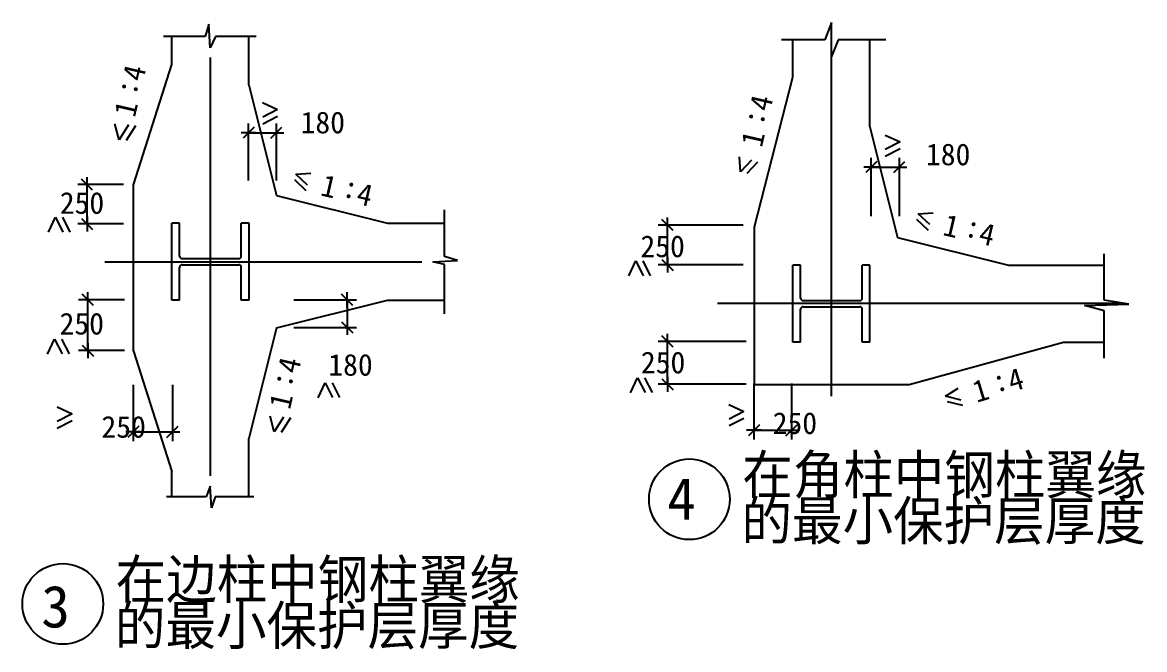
# Model space of a CAD drawing. Header units: metres. Extents: x 1731 to 11267, y 3952 to 9151.
# Drawn here: x 7658 to 11267, y 6881 to 8899 of the extents above; entities that cross this region are included whole.
import ezdxf

# ---------------------------------------------------------------- set-up
doc = ezdxf.new("R2010")
doc.units = ezdxf.units.M
for name, color, linetype in [('BOR', 3, 'Continuous'), ('CENTER', 7, 'Continuous'), ('FRAMING', 2, 'Continuous'), ('Z', 4, 'Continuous')]:
    doc.layers.add(name, color=color, linetype=linetype)

# ---------------------------------------------------------------- blocks, each defined once
blk = doc.blocks.new('CC')
blk.add_line((-24.24, 0), (24.24, 0))
at = {"layer": 'FRAMING', "color": 6}
blk.add_line((-17.83, -17.83), (17.83, 17.83), dxfattribs=at)

msp = doc.modelspace()

# ---------------------------------------------------------------- linework, layer by layer
for p, q in [((8257.52, 8893.35), (8244.94, 8853.82)), ((8261.71, 8817.32), (8257.52, 8893.35)), ((10259.6, 8899.43), (10238.34, 8843.75)), ((10259.67, 8789.54), (10259.6, 8899.43)), ((8244.94, 8853.82), (8110.96, 8853.82)), ((8278.47, 8853.82), (8261.71, 8817.32)), ((8409.43, 8853.82), (8278.47, 8853.82)), ((10238.34, 8843.75), (10098.92, 8843.75)), ((10281.6, 8843.75), (10259.67, 8789.54)), ((10434.23, 8843.75), (10281.6, 8843.75)), ((8430.03, 8641.55), (8478.2, 8619.15)), ((8478.2, 8619.15), (8430.46, 8594.89)), ((8478.2, 8596.75), (8430.46, 8572.49)), ((7968.59, 8522.04), (7955.26, 8573.07)), ((7998.85, 8569.46), (7968.59, 8522.04)), ((8021.36, 8567.09), (7991.1, 8519.66)), ((8385.24, 8391.05), (8385.24, 8574.48)), ((8474.3, 8391.05), (8474.3, 8574.48)), ((8386.24, 8544.48), (8473.3, 8544.48)), ((10431.93, 8537.01), (10480.11, 8514.62)), ((10480.11, 8514.62), (10432.36, 8490.35)), ((10480.11, 8492.22), (10432.36, 8467.95)), ((9967.35, 8418.74), (9964.37, 8466.6)), ((10002.63, 8455.76), (9967.35, 8418.74)), ((10022.29, 8449.71), (9987.01, 8412.69)), ((10387.78, 8275.58), (10387.78, 8463.8)), ((10478.04, 8275.58), (10478.04, 8463.8)), ((8537.52, 8411.43), (8585.39, 8414.41)), ((8574.54, 8376.15), (8537.52, 8411.43)), ((10388.78, 8433.8), (10477.04, 8433.8)), ((7982.24, 8377.38), (7835.51, 8377.38)), ((7865.51, 8251.94), (7865.51, 8376.38)), ((8570.28, 8357.67), (8533.25, 8392.96)), ((7741.36, 8224.09), (7763.75, 8272.27)), ((7763.75, 8272.27), (7788.02, 8224.52)), ((7786.15, 8272.27), (7810.42, 8224.52)), ((9015.07, 8145.69), (9015.07, 8296.4)), ((10571.58, 8230), (10534.55, 8265.29)), ((10538.82, 8283.77), (10586.68, 8286.74)), ((10575.84, 8248.48), (10538.82, 8283.77)), ((7982.24, 8250.94), (7835.51, 8250.94)), ((9976.15, 8247.15), (9702.38, 8247.15)), ((9732.38, 8120.06), (9732.38, 8246.15)), ((8978.01, 8128.93), (9056.67, 8133.12)), ((9015.07, 8120.25), (8978.01, 8128.93)), ((9056.67, 8133.12), (9015.07, 8145.69)), ((9015.07, 7961.09), (9015.07, 8120.25)), ((9607.92, 8083.72), (9630.32, 8131.89)), ((9630.32, 8131.89), (9654.58, 8084.15)), ((9652.71, 8131.89), (9676.98, 8084.15)), ((11136.72, 8005.15), (11136.72, 8154.31)), ((9976.15, 8119.06), (9702.38, 8119.06)), ((7986.06, 8006.63), (7838.01, 8006.63)), ((7868.01, 7844.06), (7868.01, 8005.63)), ((8530.5, 8006.62), (8732.03, 8006.62)), ((8702.03, 8005.62), (8702.03, 7918.69)), ((11073.9, 7988.38), (11216.3, 7992.58)), ((11136.72, 7971.62), (11073.9, 7988.38)), ((11216.3, 7992.58), (11136.72, 8005.15)), ((11136.72, 7818.99), (11136.72, 7971.62)), ((8530.5, 7917.69), (8732.03, 7917.69)), ((7738.59, 7831.96), (7760.99, 7880.14)), ((7760.99, 7880.14), (7785.26, 7832.39)), ((7783.39, 7880.14), (7807.65, 7832.39)), ((9985.65, 7872.38), (9702.38, 7872.38)), ((9732.38, 7735.81), (9732.38, 7871.38)), ((7986.06, 7843.06), (7838.01, 7843.06)), ((8014.2, 7732.87), (8014.2, 7551.64)), ((8140.21, 7732.87), (8140.21, 7551.64)), ((8608.65, 7691.56), (8631.05, 7739.73)), ((8631.05, 7739.73), (8655.31, 7691.99)), ((8653.45, 7739.73), (8677.71, 7691.99)), ((9613.73, 7707.52), (9636.13, 7755.69)), ((9636.13, 7755.69), (9660.39, 7707.95)), ((9658.53, 7755.69), (9682.79, 7707.95)), ((9985.65, 7734.81), (9702.38, 7734.81)), ((10010.23, 7737.59), (10010.23, 7556.72)), ((10131.05, 7737.59), (10131.05, 7556.72)), ((10626.83, 7696.14), (10666.8, 7722.65)), ((10676.54, 7684.09), (10626.83, 7696.14)), ((7769.44, 7661.98), (7817.62, 7639.58)), ((9930, 7669.57), (9978.18, 7647.17)), ((10682.09, 7665.96), (10632.38, 7678)), ((7817.62, 7639.58), (7769.87, 7615.31)), ((7817.62, 7617.18), (7769.87, 7592.92)), ((8467.27, 7581.59), (8453.94, 7632.63)), ((8497.53, 7629.02), (8467.27, 7581.59)), ((8520.04, 7626.65), (8489.78, 7579.22)), ((9978.18, 7647.17), (9930.43, 7622.91)), ((9978.18, 7624.77), (9930.43, 7600.51)), ((8015.2, 7581.64), (8139.21, 7581.64)), ((10011.23, 7586.72), (10130.05, 7586.72)), ((8261.12, 7407.14), (8248.54, 7372.86)), ((8265.31, 7337.2), (8261.12, 7407.14)), ((8248.54, 7372.86), (8120.76, 7372.86)), ((8277.99, 7372.86), (8265.31, 7337.2)), ((8402.06, 7372.86), (8277.99, 7372.86))]:
    msp.add_line(p, q)
at = {"layer": 'BOR'}
for centre in [(9802.7, 7364.8), (7787.59, 7027.92)]:
    msp.add_circle(centre, 129.85, dxfattribs=at)
at = {"layer": 'CENTER'}
for p, q in [((10259.54, 7696.74), (10259.54, 8897.35)), ((8262.42, 7439.63), (8262.42, 8786.16)), ((7922.95, 8129.3), (8942.41, 8129.3)), ((11186.34, 7994.23), (9893.26, 7994.23))]:
    msp.add_line(p, q, dxfattribs=at)
at = {"layer": 'FRAMING'}
for p, q in [((8138.67, 8763.83), (8138.67, 8851.27)), ((8386.17, 8698.52), (8386.17, 8851.27)), ((10135.79, 8722.73), (10135.79, 8845.56)), ((10383.29, 8563.48), (10383.29, 8845.56)), ((8014.92, 8376.77), (8138.67, 8763.83)), ((8386.17, 8698.52), (8475.27, 8342.12)), ((10012.04, 8241.73), (10135.79, 8722.73)), ((10383.29, 8563.48), (10472.39, 8207.08)), ((8014.92, 7841.09), (8014.92, 8376.77)), ((8475.27, 8342.12), (8831.67, 8253.02)), ((8138.43, 8005.3), (8138.43, 8253.3)), ((8163.23, 8253.3), (8138.43, 8253.3)), ((8163.23, 8147.47), (8163.23, 8253.3)), ((8386.42, 8253.3), (8361.62, 8253.3)), ((8361.62, 8147.47), (8361.62, 8253.3)), ((8386.42, 8005.3), (8386.42, 8253.3)), ((8831.67, 8253.02), (9015.37, 8253.02)), ((10012.04, 7734.52), (10012.04, 8241.73)), ((10472.39, 8207.08), (10828.79, 8117.98)), ((8171.49, 8139.21), (8353.36, 8139.21)), ((8163.23, 8005.3), (8163.23, 8111.13)), ((8171.49, 8119.39), (8353.36, 8119.39)), ((8361.62, 8005.3), (8361.62, 8111.13)), ((10160.34, 8118.26), (10135.54, 8118.26)), ((10135.54, 7870.26), (10135.54, 8118.26)), ((10160.34, 8012.43), (10160.34, 8118.26)), ((10358.74, 8012.43), (10358.74, 8118.26)), ((10383.54, 8118.26), (10358.74, 8118.26)), ((10383.54, 7870.26), (10383.54, 8118.26)), ((10828.79, 8117.98), (11132.76, 8117.98)), ((8163.23, 8005.3), (8138.43, 8005.3)), ((8386.42, 8005.3), (8361.62, 8005.3)), ((8475.27, 7916.42), (8831.67, 8005.52)), ((8831.67, 8005.52), (9015.37, 8005.52)), ((10160.34, 7870.26), (10160.34, 7976.09)), ((10168.61, 8004.17), (10350.47, 8004.17)), ((10168.61, 7984.35), (10350.47, 7984.35)), ((10358.74, 7870.26), (10358.74, 7976.09)), ((8475.27, 7916.42), (8386.17, 7560.02)), ((10160.34, 7870.26), (10135.54, 7870.26)), ((10383.54, 7870.26), (10358.74, 7870.26)), ((10509.07, 7734.52), (11006.1, 7870.48)), ((11006.1, 7870.48), (11132.76, 7870.48)), ((8014.92, 7841.09), (8138.67, 7454.02)), ((10012.04, 7734.52), (10509.07, 7734.52)), ((8386.17, 7372.46), (8386.17, 7560.02)), ((8138.67, 7372.46), (8138.67, 7454.02))]:
    msp.add_line(p, q, dxfattribs=at)
for centre, start, end in [((8171.49, 8147.47), 180, 270), ((8353.36, 8147.47), 270, 0), ((8171.49, 8111.13), 90, 180), ((8353.36, 8111.13), 0, 90), ((10168.61, 8012.43), 180, 270), ((10350.47, 8012.43), 270, 0), ((10168.61, 7976.09), 90, 180), ((10350.47, 7976.09), 0, 90)]:
    msp.add_arc(centre, 8.27, start, end, dxfattribs=at)

# ---------------------------------------------------------------- block references
for p, rotation in [((8385.24, 8544.48), 180), ((10387.78, 8433.8), 180), ((7865.51, 8377.38), 90), ((7865.51, 8250.94), 270), ((9732.38, 8247.15), 90), ((9732.38, 8119.06), 270), ((7868.01, 8006.63), 90), ((8702.03, 8006.62), 90), ((8702.03, 7917.69), 270), ((9732.38, 7872.38), 90), ((7868.01, 7843.06), 270), ((9732.38, 7734.81), 270), ((8014.2, 7581.64), 180), ((10010.23, 7586.72), 180)]:
    msp.add_blockref('CC', p, dxfattribs=dict(rotation=rotation))
for p in [(8474.3, 8544.48), (10478.04, 8433.8), (8140.21, 7581.64), (10131.05, 7586.72)]:
    msp.add_blockref('CC', p)

# ---------------------------------------------------------------- texts
for s, p in [('在角柱中钢柱翼缘', (9972.61, 7381.42)), ('的最小保护层厚度', (9970.21, 7232.9)), ('在边柱中钢柱翼缘', (7957.5, 7044.54)), ('的最小保护层厚度', (7955.1, 6896.01))]:
    msp.add_text(s, height=125).set_placement(p)
at = {"char_height": 70, "attachment_point": 1}
for s, insert in [('\\A1;180', (8552.26, 8612.5)), ('\\A1;180', (10563.55, 8509.7)), ('\\A1;250', (7777.84, 8353.36)), ('\\A1;250', (9645.27, 8213.87)), ('\\A1;250', (7777.11, 7964.9)), ('\\A1;180', (8641.47, 7832.32)), ('\\A1;250', (9646.7, 7839.93)), ('\\A1;250', (7911.8, 7632.77)), ('\\A1;250', (10070.63, 7644.62))]:
    msp.add_mtext(s, dxfattribs=dict(at, insert=insert))
at = {"layer": 'FRAMING'}
for s, p in [('4', (9731.26, 7298.44)), ('3', (7718.55, 6951.96))]:
    msp.add_text(s, height=135, dxfattribs=at).set_placement(p)
at = {"layer": 'Z'}
for s, rotation, p in [('4', 77, (8045.68, 8705.83)), (':', 77, (8022.34, 8660.06)), ('1', 77, (8019.17, 8591.03)), ('4', 77, (10062.1, 8609.23)), (':', 77, (10038.77, 8563.46)), ('1', 77, (10035.6, 8494.43)), ('1', 347, (8613.21, 8343.18)), (':', 347, (8682.24, 8340.01)), ('4', 347, (8728.01, 8316.68)), ('1', 347, (10614.51, 8215.51)), (':', 347, (10683.54, 8212.34)), ('4', 347, (10729.31, 8189.01)), ('4', 77, (8544.35, 7765.38)), (':', 77, (8521.02, 7719.62)), (':', 17, (10787.88, 7706.64)), ('4', 17, (10839.18, 7709.32)), ('1', 17, (10726.51, 7674.87)), ('1', 77, (8517.85, 7650.58))]:
    msp.add_text(s, height=70, rotation=rotation, dxfattribs=at).set_placement(p)

doc.saveas('drawing.dxf')
